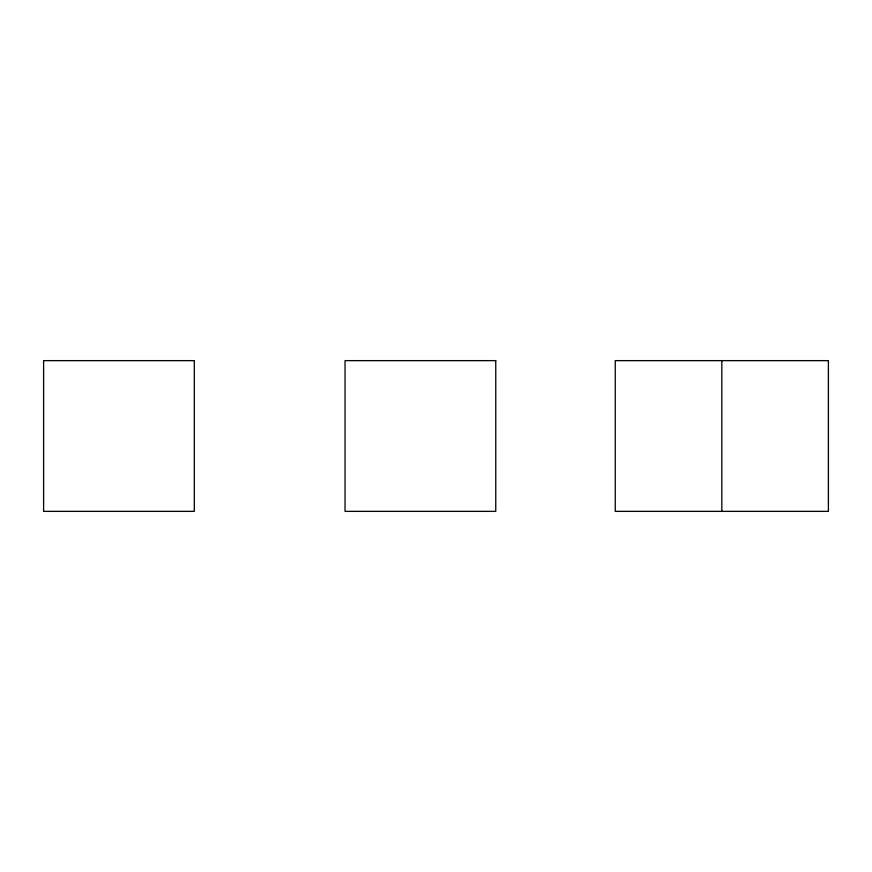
<?xml version="1.0" encoding="UTF-8"?>
<svg xmlns="http://www.w3.org/2000/svg" width="872" height="872" viewBox="0 0 872 872"><rect width="100%" height="100%" fill="white"/><g stroke="black" fill="none" stroke-linecap="round" stroke-linejoin="round"><path stroke-width="1.31" d="M721.831 360.637L721.831 511.363M194.314 360.637L43.6 360.637L43.6 511.363L194.314 511.363L194.314 360.637M495.754 360.637L345.04 360.637L345.04 511.363L495.754 511.363L495.754 360.637M828.4 360.637L615.251 360.637L615.251 511.363L828.4 511.363L828.4 360.637"/></g></svg>
